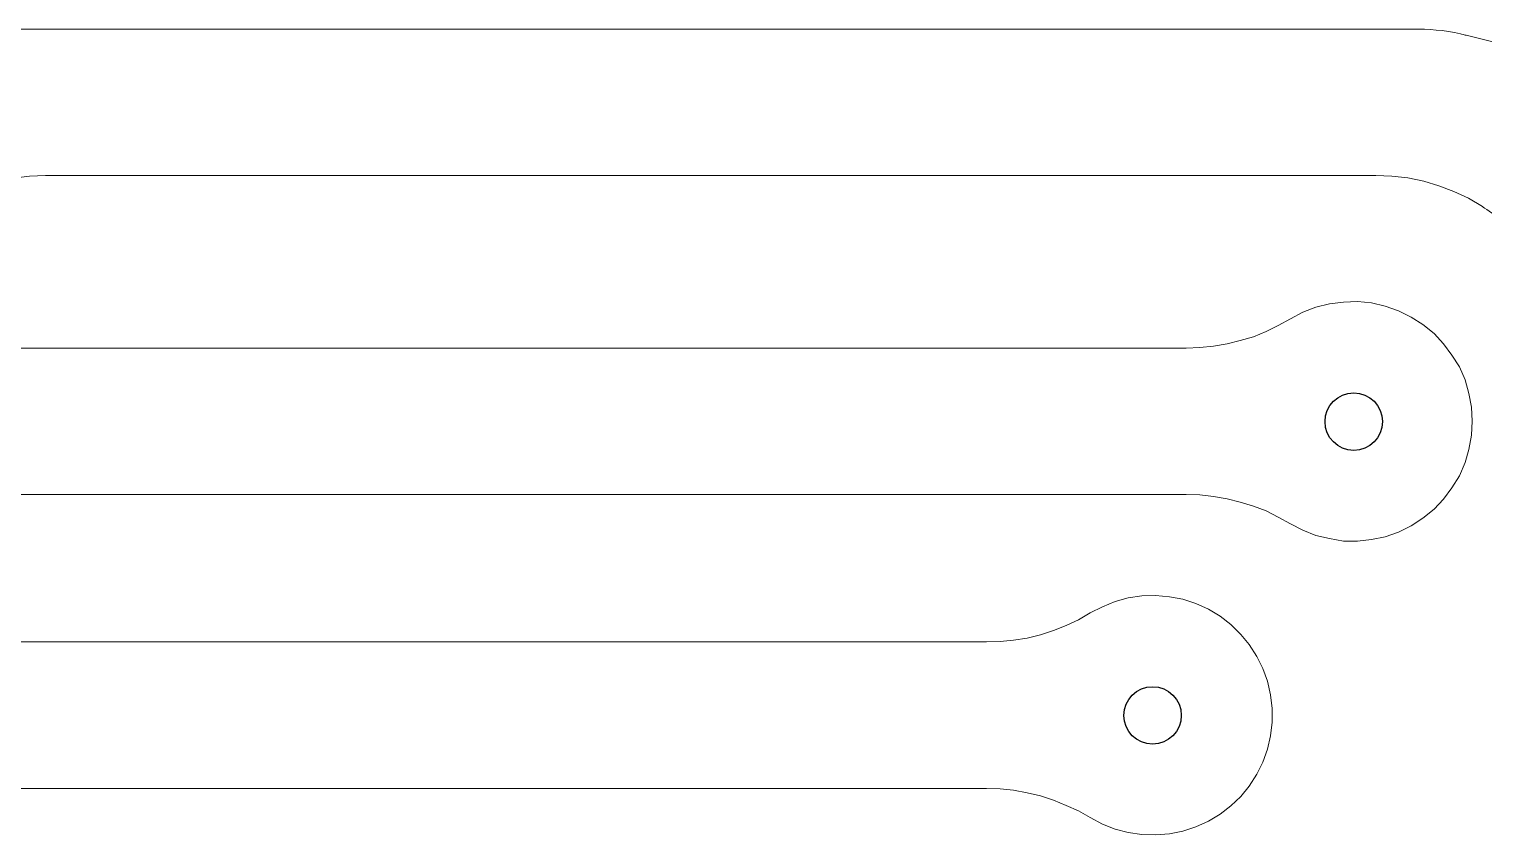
# Model space of a CAD drawing. Header units: millimetres. Extents: x -457 to 427, y -166 to 155.
# Drawn here: x -208.9 to -95, y -136.3 to -73.2 of the extents above; entities that cross this region are included whole.
import ezdxf

# ---------------------------------------------------------------- set-up
doc = ezdxf.new("R2010")
doc.units = ezdxf.units.MM
doc.header["$MEASUREMENT"] = 0
doc.layers.add('Livello 1', color=18, linetype='Continuous', true_color=0x000000)
doc.layers.add('Predefinito', color=18, linetype='Continuous', true_color=0x000000)

msp = doc.modelspace()

# ---------------------------------------------------------------- linework, layer by layer
at = {"layer": 'Livello 1', "lineweight": 20}
for p, q in [((-100.13, -73.23), (-210.93, -73.23)), ((-76.16, -78.71), (-96.38, -73.71)), ((-207.66, -84.7), (-103.44, -84.7)), ((-118.3, -98.2), (-259, -98.2)), ((-259, -109.67), (-118.3, -109.67)), ((-133.95, -121.21), (-262.18, -121.21)), ((-262.18, -132.68), (-133.95, -132.68))]:
    msp.add_line(p, q, dxfattribs=at)
for points, knots in [([(-96.38, -73.71), (-96.39, -73.71), (-96.82, -73.6), (-96.82, -73.6), (-96.82, -73.6), (-97.3, -73.49), (-97.3, -73.49), (-97.3, -73.49), (-97.77, -73.41), (-97.77, -73.41), (-97.77, -73.41), (-98.25, -73.34), (-98.25, -73.34), (-98.25, -73.34), (-98.73, -73.3), (-98.73, -73.3), (-98.73, -73.3), (-99.17, -73.27), (-99.17, -73.27), (-99.17, -73.27), (-99.65, -73.23), (-99.65, -73.23), (-99.65, -73.23), (-100.13, -73.23), (-100.13, -73.23)], [20.829591, 20.829591, 20.829591, 20.829591, 20.9535, 20.9535, 20.9535, 21.078656, 21.078656, 21.078656, 21.203812, 21.203812, 21.203812, 21.328968, 21.328968, 21.328968, 21.454123, 21.454123, 21.454123, 21.579279, 21.579279, 21.579279, 21.704435, 21.704435, 21.704435, 21.829591, 21.829591, 21.829591, 21.829591]), ([(-217.04, -87.83), (-217.04, -87.83), (-216.01, -87.13), (-216.01, -87.13), (-216.01, -87.13), (-214.9, -86.47), (-214.9, -86.47), (-214.9, -86.47), (-213.76, -85.95), (-213.76, -85.95), (-213.76, -85.95), (-212.59, -85.51), (-212.59, -85.51), (-212.59, -85.51), (-211.37, -85.14), (-211.37, -85.14), (-211.37, -85.14), (-210.16, -84.89), (-210.16, -84.89), (-210.16, -84.89), (-208.91, -84.74), (-208.91, -84.74), (-208.91, -84.74), (-207.66, -84.7), (-207.66, -84.7)], [12.499055, 12.499055, 12.499055, 12.499055, 12.624055, 12.624055, 12.624055, 12.749055, 12.749055, 12.749055, 12.874055, 12.874055, 12.874055, 12.999055, 12.999055, 12.999055, 13.124055, 13.124055, 13.124055, 13.249055, 13.249055, 13.249055, 13.374055, 13.374055, 13.374055, 13.499055, 13.499055, 13.499055, 13.499055]), ([(-103.44, -84.7), (-103.44, -84.7), (-102.19, -84.74), (-102.19, -84.74), (-102.19, -84.74), (-100.94, -84.88), (-100.94, -84.88), (-100.94, -84.88), (-99.69, -85.14), (-99.69, -85.14), (-99.69, -85.14), (-98.51, -85.51), (-98.51, -85.51), (-98.51, -85.51), (-97.33, -85.95), (-97.33, -85.95), (-97.33, -85.95), (-96.19, -86.46), (-96.19, -86.46), (-96.19, -86.46), (-95.09, -87.13), (-95.09, -87.13), (-95.09, -87.13), (-94.06, -87.82), (-94.06, -87.83)], [117.725517, 117.725517, 117.725517, 117.725517, 117.850517, 117.850517, 117.850517, 117.975517, 117.975517, 117.975517, 118.100517, 118.100517, 118.100517, 118.225517, 118.225517, 118.225517, 118.350517, 118.350517, 118.350517, 118.475517, 118.475517, 118.475517, 118.600517, 118.600517, 118.600517, 118.725517, 118.725517, 118.725517, 118.725517]), ([(-110.14, -111.95), (-110.14, -111.95), (-109.18, -112.46), (-109.18, -112.46), (-109.18, -112.46), (-108.15, -112.87), (-108.15, -112.87), (-108.15, -112.87), (-107.09, -113.12), (-107.09, -113.12), (-107.09, -113.12), (-105.98, -113.31), (-105.98, -113.31), (-105.98, -113.31), (-104.88, -113.31), (-104.88, -113.31), (-104.88, -113.31), (-103.78, -113.2), (-103.78, -113.2), (-103.78, -113.2), (-102.71, -112.98), (-102.71, -112.98), (-102.71, -112.98), (-101.68, -112.61), (-101.68, -112.61), (-101.68, -112.61), (-100.69, -112.13), (-100.69, -112.13), (-100.69, -112.13), (-99.77, -111.51), (-99.77, -111.51), (-99.77, -111.51), (-98.89, -110.81), (-98.89, -110.81), (-98.89, -110.81), (-98.15, -110.04), (-98.15, -110.04), (-98.15, -110.04), (-97.49, -109.15), (-97.49, -109.15), (-97.49, -109.15), (-96.9, -108.2), (-96.9, -108.2), (-96.9, -108.2), (-96.46, -107.17), (-96.46, -107.17), (-96.46, -107.17), (-96.17, -106.14), (-96.17, -106.14), (-96.17, -106.14), (-95.95, -105.03), (-95.95, -105.03), (-95.95, -105.03), (-95.91, -103.93), (-95.91, -103.93), (-95.91, -103.93), (-95.95, -102.83), (-95.95, -102.83), (-95.95, -102.83), (-96.17, -101.76), (-96.17, -101.76), (-96.17, -101.76), (-96.46, -100.7), (-96.46, -100.7), (-96.46, -100.7), (-96.9, -99.67), (-96.9, -99.67), (-96.9, -99.67), (-97.49, -98.75), (-97.49, -98.75), (-97.49, -98.75), (-98.15, -97.87), (-98.15, -97.87), (-98.15, -97.87), (-98.89, -97.06), (-98.89, -97.06), (-98.89, -97.06), (-99.77, -96.36), (-99.77, -96.36), (-99.77, -96.36), (-100.69, -95.77), (-100.69, -95.77), (-100.69, -95.77), (-101.68, -95.29), (-101.68, -95.29), (-101.68, -95.29), (-102.71, -94.93), (-102.71, -94.93), (-102.71, -94.93), (-103.78, -94.67), (-103.78, -94.67), (-103.78, -94.67), (-104.88, -94.56), (-104.88, -94.56), (-104.88, -94.56), (-105.98, -94.6), (-105.98, -94.6), (-105.98, -94.6), (-107.09, -94.74), (-107.09, -94.74), (-107.09, -94.74), (-108.15, -95), (-108.15, -95), (-108.15, -95), (-109.18, -95.4), (-109.18, -95.4), (-109.18, -95.4), (-110.14, -95.92), (-110.14, -95.92)], [-1, -1, -1, -1, -0.972222, -0.972222, -0.972222, -0.944444, -0.944444, -0.944444, -0.916667, -0.916667, -0.916667, -0.888889, -0.888889, -0.888889, -0.861111, -0.861111, -0.861111, -0.833333, -0.833333, -0.833333, -0.805556, -0.805556, -0.805556, -0.777778, -0.777778, -0.777778, -0.75, -0.75, -0.75, -0.722222, -0.722222, -0.722222, -0.694444, -0.694444, -0.694444, -0.666667, -0.666667, -0.666667, -0.638889, -0.638889, -0.638889, -0.611111, -0.611111, -0.611111, -0.583333, -0.583333, -0.583333, -0.555556, -0.555556, -0.555556, -0.527778, -0.527778, -0.527778, -0.5, -0.5, -0.5, -0.472222, -0.472222, -0.472222, -0.444444, -0.444444, -0.444444, -0.416667, -0.416667, -0.416667, -0.388889, -0.388889, -0.388889, -0.361111, -0.361111, -0.361111, -0.333333, -0.333333, -0.333333, -0.305556, -0.305556, -0.305556, -0.277778, -0.277778, -0.277778, -0.25, -0.25, -0.25, -0.222222, -0.222222, -0.222222, -0.194444, -0.194444, -0.194444, -0.166667, -0.166667, -0.166667, -0.138889, -0.138889, -0.138889, -0.111111, -0.111111, -0.111111, -0.083333, -0.083333, -0.083333, -0.055556, -0.055556, -0.055556, -0.027778, -0.027778, -0.027778, 0, 0, 0, 0]), ([(-110.14, -95.92), (-110.14, -95.92), (-111.09, -96.43), (-111.09, -96.43), (-111.09, -96.43), (-112.05, -96.91), (-112.05, -96.91), (-112.05, -96.91), (-113.04, -97.31), (-113.04, -97.31), (-113.04, -97.31), (-114.07, -97.61), (-114.07, -97.61), (-114.07, -97.61), (-115.1, -97.87), (-115.1, -97.87), (-115.1, -97.87), (-116.17, -98.05), (-116.17, -98.05), (-116.17, -98.05), (-117.23, -98.16), (-117.23, -98.16), (-117.23, -98.16), (-118.3, -98.2), (-118.3, -98.2)], [0, 0, 0, 0, 0.125, 0.125, 0.125, 0.25, 0.25, 0.25, 0.375, 0.375, 0.375, 0.5, 0.5, 0.5, 0.625, 0.625, 0.625, 0.75, 0.75, 0.75, 0.875, 0.875, 0.875, 1, 1, 1, 1]), ([(-118.3, -109.67), (-118.3, -109.67), (-117.23, -109.7), (-117.23, -109.7), (-117.23, -109.7), (-116.17, -109.81), (-116.17, -109.81), (-116.17, -109.81), (-115.1, -110), (-115.1, -110), (-115.1, -110), (-114.07, -110.26), (-114.07, -110.26), (-114.07, -110.26), (-113.04, -110.59), (-113.04, -110.59), (-113.04, -110.59), (-112.05, -110.95), (-112.05, -110.95), (-112.05, -110.95), (-111.1, -111.43), (-111.1, -111.43), (-111.1, -111.43), (-110.14, -111.95), (-110.14, -111.95)], [285.392008, 285.392008, 285.392008, 285.392008, 285.517008, 285.517008, 285.517008, 285.642008, 285.642008, 285.642008, 285.767008, 285.767008, 285.767008, 285.892008, 285.892008, 285.892008, 286.017008, 286.017008, 286.017008, 286.142008, 286.142008, 286.142008, 286.267008, 286.267008, 286.267008, 286.392008, 286.392008, 286.392008, 286.392008]), ([(-125.82, -134.95), (-125.82, -134.95), (-124.87, -135.47), (-124.87, -135.47), (-124.87, -135.47), (-123.88, -135.87), (-123.88, -135.87), (-123.88, -135.87), (-122.85, -136.13), (-122.85, -136.13), (-122.85, -136.13), (-121.78, -136.28), (-121.78, -136.28), (-121.78, -136.28), (-120.71, -136.31), (-120.71, -136.31), (-120.71, -136.31), (-119.61, -136.24), (-119.61, -136.24), (-119.61, -136.24), (-118.58, -136.02), (-118.58, -136.02), (-118.58, -136.02), (-117.55, -135.69), (-117.55, -135.69), (-117.55, -135.69), (-116.56, -135.25), (-116.56, -135.25), (-116.56, -135.25), (-115.64, -134.7), (-115.64, -134.7), (-115.64, -134.7), (-114.8, -134.03), (-114.8, -134.03), (-114.8, -134.03), (-114.02, -133.3), (-114.02, -133.3), (-114.02, -133.3), (-113.36, -132.49), (-113.36, -132.49), (-113.36, -132.49), (-112.77, -131.57), (-112.77, -131.57), (-112.77, -131.57), (-112.29, -130.61), (-112.29, -130.61), (-112.29, -130.61), (-111.93, -129.59), (-111.93, -129.59), (-111.93, -129.59), (-111.7, -128.56), (-111.7, -128.56), (-111.7, -128.56), (-111.56, -127.49), (-111.56, -127.49), (-111.56, -127.49), (-111.56, -126.42), (-111.56, -126.42), (-111.56, -126.42), (-111.7, -125.36), (-111.7, -125.36), (-111.7, -125.36), (-111.93, -124.29), (-111.93, -124.29), (-111.93, -124.29), (-112.29, -123.3), (-112.29, -123.3), (-112.29, -123.3), (-112.77, -122.34), (-112.77, -122.34), (-112.77, -122.34), (-113.36, -121.42), (-113.36, -121.42), (-113.36, -121.42), (-114.02, -120.62), (-114.02, -120.62), (-114.02, -120.62), (-114.8, -119.84), (-114.8, -119.84), (-114.8, -119.84), (-115.64, -119.18), (-115.64, -119.18), (-115.64, -119.18), (-116.56, -118.63), (-116.56, -118.63), (-116.56, -118.63), (-117.55, -118.19), (-117.55, -118.19), (-117.55, -118.19), (-118.58, -117.86), (-118.58, -117.86), (-118.58, -117.86), (-119.61, -117.67), (-119.61, -117.67), (-119.61, -117.67), (-120.71, -117.56), (-120.71, -117.56), (-120.71, -117.56), (-121.78, -117.6), (-121.78, -117.6), (-121.78, -117.6), (-122.85, -117.75), (-122.85, -117.75), (-122.85, -117.75), (-123.88, -118.04), (-123.88, -118.04), (-123.88, -118.04), (-124.87, -118.45), (-124.87, -118.45), (-124.87, -118.45), (-125.82, -118.93), (-125.82, -118.93)], [130.232826, 130.232826, 130.232826, 130.232826, 130.259853, 130.259853, 130.259853, 130.28688, 130.28688, 130.28688, 130.313907, 130.313907, 130.313907, 130.340934, 130.340934, 130.340934, 130.367961, 130.367961, 130.367961, 130.394988, 130.394988, 130.394988, 130.422015, 130.422015, 130.422015, 130.449042, 130.449042, 130.449042, 130.476069, 130.476069, 130.476069, 130.503096, 130.503096, 130.503096, 130.530123, 130.530123, 130.530123, 130.55715, 130.55715, 130.55715, 130.584177, 130.584177, 130.584177, 130.611204, 130.611204, 130.611204, 130.638231, 130.638231, 130.638231, 130.665258, 130.665258, 130.665258, 130.692285, 130.692285, 130.692285, 130.719312, 130.719312, 130.719312, 130.746339, 130.746339, 130.746339, 130.773366, 130.773366, 130.773366, 130.800393, 130.800393, 130.800393, 130.82742, 130.82742, 130.82742, 130.854447, 130.854447, 130.854447, 130.881474, 130.881474, 130.881474, 130.908501, 130.908501, 130.908501, 130.935528, 130.935528, 130.935528, 130.962555, 130.962555, 130.962555, 130.989582, 130.989582, 130.989582, 131.016609, 131.016609, 131.016609, 131.043637, 131.043637, 131.043637, 131.070664, 131.070664, 131.070664, 131.097691, 131.097691, 131.097691, 131.124718, 131.124718, 131.124718, 131.151745, 131.151745, 131.151745, 131.178772, 131.178772, 131.178772, 131.205799, 131.205799, 131.205799, 131.232826, 131.232826, 131.232826, 131.232826]), ([(-125.82, -118.93), (-125.82, -118.93), (-126.74, -119.48), (-126.74, -119.48), (-126.74, -119.48), (-127.7, -119.92), (-127.7, -119.92), (-127.7, -119.92), (-128.69, -120.32), (-128.69, -120.32), (-128.69, -120.32), (-129.72, -120.65), (-129.72, -120.65), (-129.72, -120.65), (-130.75, -120.91), (-130.75, -120.91), (-130.75, -120.91), (-131.82, -121.06), (-131.82, -121.06), (-131.82, -121.06), (-132.88, -121.17), (-132.88, -121.17), (-132.88, -121.17), (-133.95, -121.21), (-133.95, -121.21)], [131.232826, 131.232826, 131.232826, 131.232826, 131.357826, 131.357826, 131.357826, 131.482826, 131.482826, 131.482826, 131.607826, 131.607826, 131.607826, 131.732826, 131.732826, 131.732826, 131.857826, 131.857826, 131.857826, 131.982826, 131.982826, 131.982826, 132.107826, 132.107826, 132.107826, 132.232826, 132.232826, 132.232826, 132.232826]), ([(-133.95, -132.68), (-133.95, -132.68), (-132.88, -132.71), (-132.88, -132.71), (-132.88, -132.71), (-131.82, -132.82), (-131.82, -132.82), (-131.82, -132.82), (-130.75, -133.01), (-130.75, -133.01), (-130.75, -133.01), (-129.72, -133.26), (-129.72, -133.26), (-129.72, -133.26), (-128.69, -133.59), (-128.69, -133.59), (-128.69, -133.59), (-127.7, -134), (-127.7, -134), (-127.7, -134), (-126.74, -134.44), (-126.74, -134.44), (-126.74, -134.44), (-125.82, -134.95), (-125.82, -134.95)], [391.698477, 391.698477, 391.698477, 391.698477, 391.823477, 391.823477, 391.823477, 391.948477, 391.948477, 391.948477, 392.073477, 392.073477, 392.073477, 392.198477, 392.198477, 392.198477, 392.323477, 392.323477, 392.323477, 392.448477, 392.448477, 392.448477, 392.573477, 392.573477, 392.573477, 392.698477, 392.698477, 392.698477, 392.698477])]:
    msp.add_open_spline(points, degree=3, knots=knots, dxfattribs=at)
at = {"layer": 'Predefinito'}
for centre in [(-105.18, -103.96), (-120.94, -126.96)]:
    msp.add_circle(centre, 2.25, dxfattribs=at)

doc.saveas('drawing.dxf')
